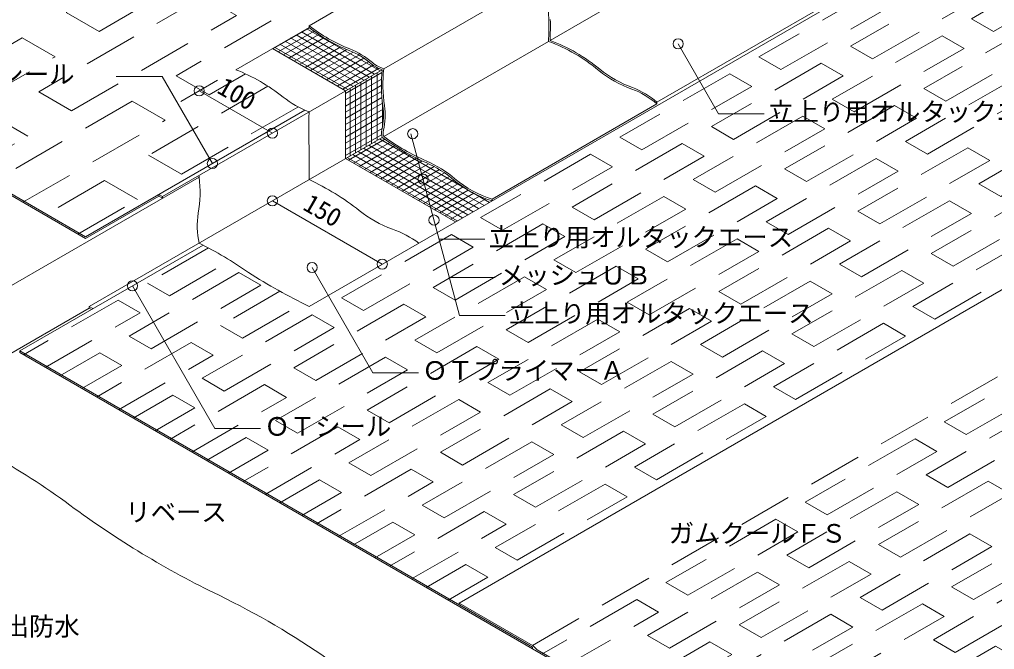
# Model space of a CAD drawing. Units: millimetres, scale not verified. Extents: x -2070 to 2070, y -1433 to 1432.
# Drawn here: x -628 to 525, y -801 to -56 of the extents above; entities that cross this region are included whole.
import ezdxf
from ezdxf.enums import TextEntityAlignment as Align

# ---------------------------------------------------------------- set-up
doc = ezdxf.new("R2010")
doc.units = ezdxf.units.MM
doc.header["$LTSCALE"] = 5
doc.linetypes.add('USER1', pattern=[19.05, 12.7, -6.35])
for name, color, linetype, lineweight in [('0-0_0', 7, 'Continuous', 18), ('0-2_KUTAI', 3, 'Continuous', 18), ('0-3_BOUSUI', 1, 'Continuous', 18), ('0-4_MOJI', 7, 'Continuous', 18), ('0-5_HATCH', 9, 'Continuous', 18), ('0-7_bousui2', 7, 'USER1', 9), ('0-8_sunpo', 7, 'Continuous', 18)]:
    doc.layers.add(name, color=color, linetype=linetype, lineweight=lineweight)
doc.styles.add('ＭＳ ゴシック', font='')
doc.styles.get('ＭＳ ゴシック').set_extended_font_data('MS Gothic')

msp = doc.modelspace()

# ---------------------------------------------------------------- linework, layer by layer
at = {"layer": '0-0_0'}
msp.add_lwpolyline([(-328.565, -90.169), (-241.962, -140.169), (-241.962, -220.169), (-112.059, -295.169)], dxfattribs=at)
at = {"layer": '0-2_KUTAI'}
for p, q in [((-1021.385, -592.169), (-415.167, -242.169)), ((-1021.385, -672.169), (-545.071, -397.169))]:
    msp.add_line(p, q, dxfattribs=at)
at = {"layer": '0-3_BOUSUI'}
for p, q in [((-549.401, -312.669), (-1350.045, 149.583)), ((-549.401, -314.669), (-1350.045, 147.583)), ((-0.341, -80.669), (302.768, 94.331)), ((-285.264, -395.169), (429.207, 17.331)), ((126.098, -153.669), (429.207, 21.331)), ((-285.264, -63.169), (-185.735, -5.706)), ((-196.929, -114.169), (-2.098, -1.683)), ((-371.866, -115.169), (-285.264, -65.169)), ((-285.264, -65.169), (-285.264, -63.169)), ((-196.929, -194.169), (-2.073, -81.669)), ((-458.469, -265.169), (-198.661, -115.169)), ((-68.757, -268.169), (126.098, -155.669)), ((126.098, -155.669), (126.098, -153.669)), ((-549.401, -312.669), (-290.289, -163.07)), ((-545.071, -395.169), (-198.661, -195.169)), ((-107.728, -745.669), (823.249, -208.169)), ((-549.401, -314.669), (-462.799, -264.669)), ((-458.469, -265.169), (-462.799, -262.669)), ((-462.799, -264.669), (-462.799, -262.669)), ((-458.469, -267.169), (-462.799, -264.669)), ((-458.469, -265.169), (-458.469, -267.169)), ((-68.757, -270.169), (-68.757, -268.169)), ((-627.344, -447.669), (-410.542, -322.498)), ((-542.473, -398.669), (-545.071, -397.169)), ((-627.344, -447.669), (-21.126, -797.669)), ((-627.344, -449.669), (-627.344, -447.669)), ((-627.344, -449.669), (-21.126, -799.669)), ((-107.728, -747.669), (-107.728, -745.669)), ((-21.126, -799.669), (-21.126, -797.669)), ((-21.126, -799.669), (146.698, -896.562))]:
    msp.add_line(p, q, dxfattribs=at)
for points in [[(-545.071, -397.169), (-545.071, -395.169), (-540.741, -397.669)], [(-107.728, -745.669), (-20.062, -796.283), (-15.33, -801.015), (150.162, -896.562)]]:
    msp.add_lwpolyline(points, dxfattribs=at)
for centre, radius, start, end in [((1700.098, -21.413), 1702.31, 179.26814, 181.1603), ((-503.085, -64.692), 501.299, 358.05922, 1.00675), ((-330.398, -63.763), 330.489, 357.06781, 1.37225), ((-162.657, 95.616), 200.612, 232.32633, 248.2405), ((-169.675, 80.999), 186.349, 231.6634, 248.58205), ((-67.138, -264.077), 195.193, 49.92948, 69.98853), ((-270.979, -177.258), 92.978, 49.33416, 68.58205), ((-73.386, -272.98), 204.171, 50.18673, 69.55674), ((-270.979, -177.258), 91.067, 49.33416, 68.58205), ((-452.275, -318.704), 218.843, 51.48526, 68.44298), ((-189.209, -82.078), 34.415, 229.33416, 254.05868), ((-182.167, -71.546), 45.107, 231.2676, 250.89755), ((-40.464, -133.898), 159.302, 173.24802, 188.67878), ((-22.042, -132.394), 175.834, 174.05078, 188.25766), ((146.725, -2.829), 142.469, 231.74507, 249.6524), ((146.725, -2.829), 144.329, 231.73502, 249.65189), ((62.763, -228.848), 96.781, 49.12413, 69.57444), ((67.391, -219.16), 87.952, 48.12655, 70.19851), ((-241.982, -54.469), 118.86, 231.48526, 248.64532), ((-269.969, -168.93), 72.862, 346.20822, 8.67878), ((-269.969, -168.93), 74.772, 346.20822, 8.67878), ((1416.907, -186.913), 1702.31, 179.26814, 181.1603), ((-184.718, -189.857), 14.921, 166.20822, 200.85391), ((-35.883, 26.804), 275.261, 233.74639, 246.20816), ((-185.384, -189.79), 12.348, 165.77283, 200.76879), ((-32.586, 33.309), 280.633, 234.15341, 246.12803), ((-693.903, -229.664), 408.933, 357.82714, 1.1603), ((-202.495, -351.104), 137.745, 49.98291, 66.20816), ((-202.495, -351.104), 139.655, 49.98291, 66.20816), ((-425.087, -243.201), 9.974, 5.94048, 16.46606), ((-556.401, -260.137), 142.372, 349.98364, 7.25018), ((-410.479, -515.727), 298.128, 51.73502, 65.1651), ((-30.9, -146.728), 129.115, 229.98291, 252.95005), ((-30.9, -146.728), 127.205, 229.98291, 252.68592), ((-330.467, -300.041), 87.059, 169.98364, 193.36739), ((-136.465, -168.329), 144.329, 231.73502, 249.65189), ((-233.917, -431.098), 135.928, 54.69469, 69.65189), ((-612.818, -718.351), 444.539, 54.84897, 63.601), ((50.27, 285.076), 758.496, 237.53466, 243.74496), ((-1077.183, -1316.962), 855.163, 53.45716, 68.34238), ((85.481, 251.835), 1097.505, 233.45716, 244.23141), ((-793.032, -1568.004), 923.286, 54.9241, 64.23141)]:
    msp.add_arc(centre, radius, start, end, dxfattribs=at)
at = {"layer": '0-4_MOJI'}
for p, q in [((151.105, -84.537), (198.94, -167.389)), ((-459.014, -123.062), (-513.08, -123.062)), ((-399.509, -226.128), (-459.014, -123.062)), ((198.94, -167.389), (253.005, -167.389)), ((-164.842, -190.878), (-107.281, -405.697)), ((-131.397, -315.697), (-77.331, -315.697)), ((-281.644, -349.066), (-209.892, -473.344)), ((-119.339, -360.697), (-65.273, -360.697)), ((-107.281, -405.697), (-53.216, -405.697)), ((-209.892, -473.344), (-155.827, -473.344))]:
    msp.add_line(p, q, dxfattribs=at)
msp.add_lwpolyline([(-493.969, -370.665), (-396.524, -539.445), (-342.458, -539.445)], dxfattribs=at)
for centre in [(151.105, -84.537), (-162.665, -190.878), (-399.509, -226.128), (-150.433, -244.651), (-137.493, -292.947), (-281.644, -349.066), (-493.969, -370.665)]:
    msp.add_circle(centre, 6, dxfattribs=at)
at = {"layer": '0-5_HATCH'}
for p, q in [((-328.028, -90.479), (-284.809, -65.527)), ((-201.335, -116.713), (-287.938, -66.713)), ((-321.678, -94.145), (-279.311, -69.685)), ((-315.328, -97.811), (-273.567, -73.701)), ((-308.978, -101.478), (-267.565, -77.568)), ((-220.385, -127.711), (-306.988, -77.711)), ((-214.035, -124.045), (-300.638, -74.045)), ((-207.685, -120.379), (-294.288, -70.379)), ((-239.435, -138.71), (-326.038, -88.71)), ((-233.085, -135.044), (-319.688, -85.044)), ((-226.735, -131.377), (-313.338, -81.377)), ((-302.628, -105.144), (-261.287, -81.276)), ((-296.278, -108.81), (-254.715, -84.814)), ((-289.928, -112.476), (-247.827, -88.169)), ((-283.578, -116.142), (-240.595, -91.326)), ((-277.228, -119.808), (-233.208, -94.394)), ((-270.878, -123.475), (-226.447, -97.822)), ((-264.528, -127.141), (-220.292, -101.601)), ((-258.178, -130.807), (-214.669, -105.687)), ((-251.828, -134.473), (-209.376, -109.964)), ((-245.478, -138.139), (-202.994, -113.611)), ((-241.962, -143.442), (-199.035, -118.658)), ((-241.962, -150.774), (-199.585, -126.308)), ((-217.55, -206.075), (-217.55, -126.075)), ((-211.2, -202.408), (-211.2, -122.408)), ((-204.85, -198.742), (-204.85, -118.742)), ((-241.962, -158.107), (-199.766, -133.745)), ((-236.6, -217.073), (-236.6, -137.073)), ((-230.25, -213.407), (-230.25, -133.407)), ((-223.9, -209.741), (-223.9, -129.741)), ((-241.962, -165.439), (-199.608, -140.986)), ((-241.962, -172.771), (-199.136, -148.046)), ((-241.962, -180.104), (-198.371, -154.936)), ((-198.5, -183.109), (-198.5, -153.938)), ((-241.962, -187.436), (-197.463, -161.744)), ((-241.962, -194.768), (-197.108, -168.872)), ((-241.962, -202.101), (-197.494, -176.427)), ((-241.962, -209.433), (-198.793, -184.509)), ((-241.962, -216.766), (-199.45, -192.221)), ((-238.56, -222.133), (-195.639, -197.353)), ((-232.21, -225.8), (-189.87, -201.355)), ((-225.86, -229.466), (-183.927, -205.256)), ((-84.699, -279.373), (-214.603, -204.373)), ((-78.349, -275.707), (-208.253, -200.707)), ((-98.288, -256.863), (-201.903, -197.041)), ((-103.749, -290.372), (-233.653, -215.372)), ((-97.399, -286.705), (-227.303, -211.705)), ((-91.049, -283.039), (-220.953, -208.039)), ((-219.51, -233.132), (-177.801, -209.052)), ((-213.16, -236.798), (-171.487, -212.738)), ((-206.81, -240.464), (-164.973, -216.31)), ((-110.099, -294.038), (-240.003, -219.038)), ((-200.46, -244.13), (-158.252, -219.762)), ((-194.11, -247.797), (-151.31, -223.086)), ((-187.76, -251.463), (-144.19, -226.308)), ((-181.41, -255.129), (-137.392, -229.715)), ((-175.06, -258.795), (-131.008, -233.362)), ((-168.71, -262.461), (-125.001, -237.226)), ((-162.36, -266.127), (-119.341, -241.29)), ((-156.01, -269.794), (-114.006, -245.542)), ((-149.66, -273.46), (-108.67, -249.794)), ((-143.31, -277.126), (-102.987, -253.846)), ((-136.96, -280.792), (-96.931, -257.682)), ((-130.61, -284.458), (-90.467, -261.282)), ((-124.26, -288.125), (-83.55, -264.621)), ((-71.999, -272.041), (-92.586, -260.155)), ((-117.91, -291.791), (-76.123, -267.665))]:
    msp.add_line(p, q, dxfattribs=at)
at = {"layer": '0-7_bousui2'}
msp.add_line((-21.126, -795.669), (909.851, -258.169), dxfattribs=at)
for points in [[(-338.553, 42.564), (-377.524, 65.064), (-572.38, -47.436), (-533.409, -69.936)], [(-371.029, -51.186), (-410, -28.686), (-604.856, -141.186), (-565.885, -163.686)], [(402.63, -40.013), (376.649, -25.013), (246.745, -100.013), (272.726, -115.013)], [(489.233, -90.013), (463.252, -75.013), (333.348, -150.013), (359.329, -165.013)], [(346.338, -122.513), (320.358, -107.513), (190.454, -182.513), (216.435, -197.513)], [(238.085, -135.013), (212.104, -120.013), (82.201, -195.013), (108.181, -210.013)], [(575.835, -140.013), (549.854, -125.013), (419.95, -200.013), (445.931, -215.013)], [(432.941, -172.513), (406.96, -157.513), (277.056, -232.513), (303.037, -247.513)], [(324.688, -185.013), (298.707, -170.013), (168.803, -245.013), (194.784, -260.013)], [(662.438, -190.013), (636.457, -175.013), (506.553, -250.013), (532.534, -265.013)], [(181.793, -217.513), (155.813, -202.513), (25.909, -277.513), (51.89, -292.513)], [(73.54, -230.013), (47.56, -215.013), (-82.344, -290.013), (-56.363, -305.013)], [(519.543, -222.513), (493.563, -207.513), (363.659, -282.513), (389.64, -297.513)], [(411.29, -235.013), (385.309, -220.013), (255.406, -295.013), (281.386, -310.013)], [(268.396, -267.513), (242.415, -252.513), (112.511, -327.513), (138.492, -342.513)], [(160.143, -280.013), (134.162, -265.013), (4.258, -340.013), (30.239, -355.013)], [(606.146, -272.513), (580.165, -257.513), (450.261, -332.513), (476.242, -347.513)], [(497.893, -285.013), (471.912, -270.013), (342.008, -345.013), (367.989, -360.013)], [(17.249, -312.513), (-8.732, -297.513), (-138.636, -372.513), (-112.655, -387.513)], [(-91.005, -325.013), (-116.985, -310.013), (-246.889, -385.013), (-220.908, -400.013)], [(354.999, -317.513), (329.018, -302.513), (199.114, -377.513), (225.095, -392.513)], [(246.745, -330.013), (220.765, -315.013), (90.861, -390.013), (116.842, -405.013)], [(584.495, -335.013), (558.515, -320.013), (428.611, -395.013), (454.591, -410.013)], [(-342.152, -370.013), (-368.133, -355.013), (-498.036, -430.013), (-472.056, -445.013)], [(103.851, -362.513), (77.87, -347.513), (-52.033, -422.513), (-26.053, -437.513)], [(441.601, -367.513), (415.62, -352.513), (285.717, -427.513), (311.697, -442.513)], [(-4.402, -375.013), (-30.383, -360.013), (-160.287, -435.013), (-134.306, -450.013)], [(333.348, -380.013), (307.367, -365.013), (177.463, -440.013), (203.444, -455.013)], [(-147.296, -407.513), (-173.277, -392.513), (-303.181, -467.513), (-277.2, -482.513)], [(190.454, -412.513), (164.473, -397.513), (34.569, -472.513), (60.55, -487.513)], [(-255.549, -420.013), (-281.53, -405.013), (-411.434, -480.013), (-385.453, -495.013)], [(82.201, -425.013), (56.22, -410.013), (-73.684, -485.013), (-47.703, -500.013)], [(419.95, -430.013), (393.97, -415.013), (264.066, -490.013), (290.047, -505.013)], [(-60.694, -457.513), (-86.674, -442.513), (-216.578, -517.513), (-190.597, -532.513)], [(277.056, -462.513), (251.076, -447.513), (121.172, -522.513), (147.152, -537.513)], [(-168.947, -470.013), (-194.928, -455.013), (-324.831, -530.013), (-298.851, -545.013)], [(168.803, -475.013), (142.822, -460.013), (12.919, -535.013), (38.899, -550.013)], [(621.734, -471.513), (595.754, -456.513), (465.85, -531.513), (491.831, -546.513)], [(25.909, -507.513), (-0.072, -492.513), (-129.976, -567.513), (-103.995, -582.513)], [(-82.344, -520.013), (-108.325, -505.013), (-238.229, -580.013), (-212.248, -595.013)], [(255.406, -525.013), (229.425, -510.013), (99.521, -585.013), (125.502, -600.013)], [(600.084, -534.013), (574.103, -519.013), (444.199, -594.013), (470.18, -609.013)], [(112.511, -557.513), (86.531, -542.513), (-43.373, -617.513), (-17.392, -632.513)], [(457.19, -566.513), (431.209, -551.513), (301.305, -626.513), (327.286, -641.513)], [(4.258, -570.013), (-21.722, -555.013), (-151.626, -630.013), (-125.646, -645.013)], [(90.861, -620.013), (64.88, -605.013), (-65.024, -680.013), (-39.043, -695.013)], [(543.792, -616.513), (517.811, -601.513), (387.908, -676.513), (413.888, -691.513)], [(435.539, -629.013), (409.558, -614.013), (279.654, -689.013), (305.635, -704.013)], [(292.645, -661.513), (266.664, -646.513), (136.76, -721.513), (162.741, -736.513)], [(630.395, -666.513), (604.414, -651.513), (474.51, -726.513), (500.491, -741.513)], [(522.141, -679.013), (496.161, -664.013), (366.257, -739.013), (392.238, -754.013)], [(379.247, -711.513), (353.267, -696.513), (223.363, -771.513), (249.343, -786.513)], [(270.994, -724.013), (245.013, -709.013), (115.11, -784.013), (141.09, -799.013)], [(608.744, -729.013), (582.763, -714.013), (452.859, -789.013), (478.84, -804.013)], [(465.85, -761.513), (439.869, -746.513), (309.965, -821.513), (335.946, -836.513)], [(357.597, -774.013), (331.616, -759.013), (201.712, -834.013), (227.693, -849.013)], [(552.452, -811.513), (526.472, -796.513), (396.568, -871.513), (422.549, -886.513)]]:
    msp.add_lwpolyline(points, close=True, dxfattribs=at)
for points in [[(-220.341, -25.686), (-247.62, -9.936), (-442.476, -122.436), (-403.505, -144.936), (-360.431, -120.067)], [(482.901, -13.669), (354.999, -87.513), (380.979, -102.513), (508.882, -28.669)], [(526.202, -38.669), (497.893, -55.013), (523.874, -70.013), (552.183, -53.669)], [(569.503, -63.669), (441.601, -137.513), (467.582, -152.513), (595.484, -78.669)], [(-753.35, -196.919), (-585.37, -99.936), (-624.341, -77.436), (-792.321, -174.419)], [(-333.811, -134.698), (-474.952, -216.186), (-435.981, -238.686), (-298.25, -159.167)], [(-623.447, -271.919), (-455.466, -174.936), (-494.438, -152.436), (-662.418, -249.419)], [(-688.398, -234.419), (-617.846, -193.686), (-656.817, -171.186), (-727.37, -211.919)], [(-558.495, -309.419), (-487.942, -268.686), (-526.914, -246.186), (-597.466, -286.919)], [(-404.17, -325.82), (-476.386, -367.513), (-450.405, -382.513), (-378.152, -340.798)], [(-319.717, -377.061), (-389.783, -417.513), (-363.803, -432.513), (-292.689, -391.456)], [(-597.033, -467.169), (-485.046, -402.513), (-511.027, -387.513), (-623.014, -452.169)], [(-510.43, -517.169), (-398.444, -452.513), (-424.424, -437.513), (-536.411, -502.169)], [(-553.731, -492.169), (-506.697, -465.013), (-532.677, -450.013), (-579.712, -477.169)], [(-423.828, -567.169), (-311.841, -502.513), (-337.822, -487.513), (-449.808, -552.169)], [(-467.129, -542.169), (-420.094, -515.013), (-446.075, -500.013), (-493.11, -527.169)], [(-337.225, -617.169), (-225.238, -552.513), (-251.219, -537.513), (-363.206, -602.169)], [(-380.526, -592.169), (-333.492, -565.013), (-359.472, -550.013), (-406.507, -577.169)], [(-250.623, -667.169), (-138.636, -602.513), (-164.617, -587.513), (-276.603, -652.169)], [(-293.924, -642.169), (-246.889, -615.013), (-272.87, -600.013), (-319.905, -627.169)], [(-164.02, -717.169), (-52.033, -652.513), (-78.014, -637.513), (-190.001, -702.169)], [(-207.321, -692.169), (-160.287, -665.013), (-186.267, -650.013), (-233.302, -677.169)], [(-120.719, -742.169), (-73.684, -715.013), (-99.665, -700.013), (-146.7, -727.169)], [(16.113, -821.169), (128.1, -756.513), (102.119, -741.513), (-9.868, -806.169)], [(102.716, -871.169), (214.702, -806.513), (188.722, -791.513), (76.735, -856.169)]]:
    msp.add_lwpolyline(points, dxfattribs=at)
at = {"layer": '0-8_sunpo'}
for p, q in [((-393.517, -127.669), (-436.818, -152.669)), ((-415.167, -140.169), (-328.565, -190.169)), ((-328.565, -270.169), (-198.661, -345.169))]:
    msp.add_line(p, q, dxfattribs=at)
for centre in [(-415.167, -140.169), (-328.565, -190.169), (-328.565, -270.169), (-198.661, -345.169)]:
    msp.add_circle(centre, 6, dxfattribs=at)

# ---------------------------------------------------------------- texts
at = {"layer": '0-4_MOJI', "style": 'ＭＳ ゴシック'}
for s, p in [('ＯＴシール', (-712.504, -138.062)), ('立上り用オルタックエース', (257.505, -182.389)), ('立上り用オルタックエース', (-72.831, -330.697)), ('メッシュＵＢ', (-60.773, -375.697)), ('立上り用オルタックエース', (-48.716, -420.697)), ('ＯＴプライマーＡ ', (-151.327, -488.344)), ('ＯＴシール', (-337.958, -554.445)), ('リベース', (-502.5, -655.776)), ('ガムクールＦＳ', (140.043, -680.864)), ('既存露出防水', (-736.327, -790.776))]:
    msp.add_text(s, height=21.99, dxfattribs=at).set_placement(p, align=Align.BOTTOM_LEFT)
at = {"layer": '0-8_sunpo', "style": 'ＭＳ ゴシック'}
for s, p in [('100', (-398.66, -147.49)), ('150', (-297.166, -285.551))]:
    msp.add_text(s, height=21.99, rotation=330, dxfattribs=at).set_placement(p, align=Align.BOTTOM_LEFT)

doc.saveas('drawing.dxf')
